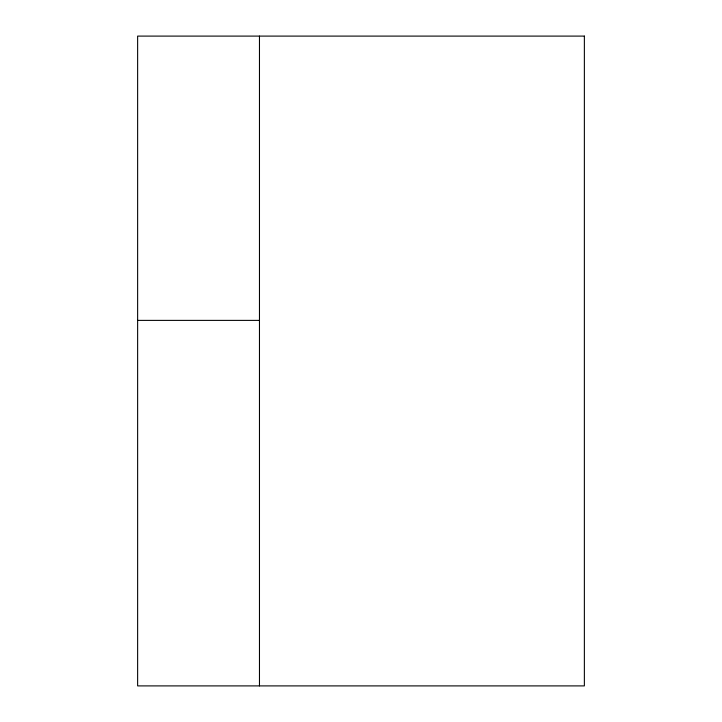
<?xml version="1.0" encoding="UTF-8"?>
<svg xmlns="http://www.w3.org/2000/svg" width="722" height="722" viewBox="0 0 722 722"><rect width="100%" height="100%" fill="white"/><g stroke="black" fill="none" stroke-linecap="round" stroke-linejoin="round"><path stroke-width="1.08" d="M137.631 320.387L259.469 320.387M259.469 36.1L259.469 685.9M584.369 36.1L137.631 36.1L137.631 685.9L584.369 685.9L584.369 36.1"/></g></svg>
